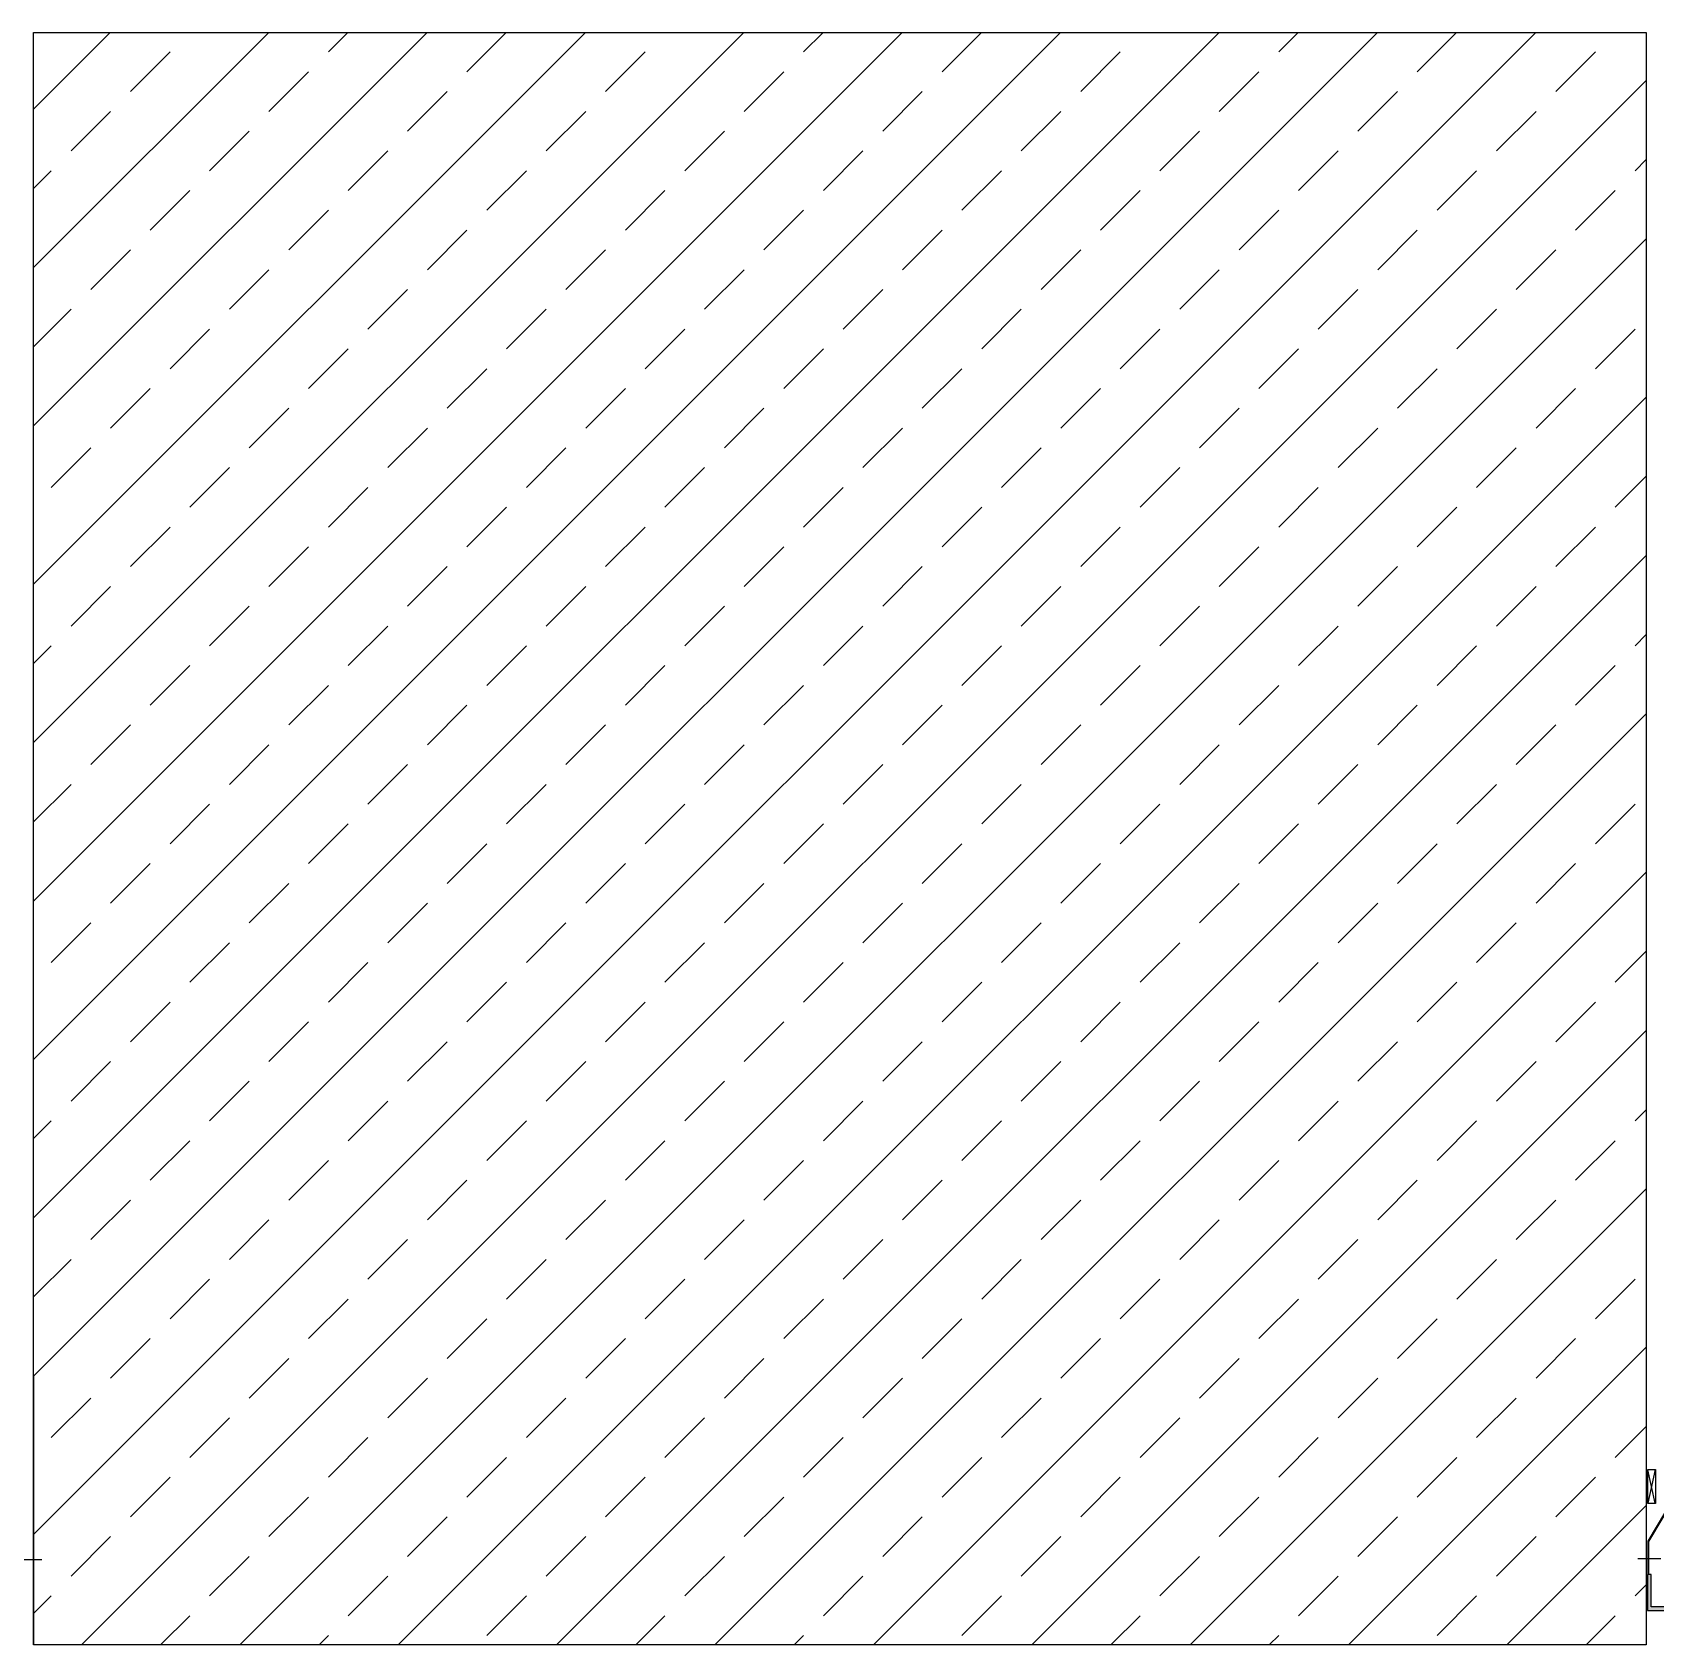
# Model space of a CAD drawing. Header units: millimetres. Extents: x 809 to 8159, y 33 to 4533.
# Drawn here: x 3916.8 to 4007.3, y 3465.3 to 3555.3 of the extents above; entities that cross this region are included whole.
import ezdxf

# ---------------------------------------------------------------- set-up
doc = ezdxf.new("R2010")
doc.units = ezdxf.units.MM
doc.linetypes.add('DASHED', pattern=[19.05, 12.7, -6.35])
doc.linetypes.add('HIDDEN', pattern=[0.375, 0.25, -0.125])
for name, color, linetype, lineweight in [('B.A.TARAMA', 124, 'DASHED', 15), ('BETONARME', 3, 'Continuous', 25), ('TEZGAH', 7, 'Continuous', 0)]:
    doc.layers.add(name, color=color, linetype=linetype, lineweight=lineweight)
doc.layers.add('GORUNUS-TARAMA', color=11, linetype='Continuous')

# ---------------------------------------------------------------- blocks, each defined once
blk = doc.blocks.new('trthrttrtrthrth')
at = {"layer": 'B.A.TARAMA'}
h = blk.add_hatch(dxfattribs=at)
h.set_pattern_fill('ANSI33', color=256, scale=25, style=0, pattern_type=0)
h.set_pattern_definition([(45, (32415.317, -18322.9636), (-4.419417, 4.419417), []), (45, (32419.736, -18322.9636), (-4.419417, 4.419417), [3.125, -1.5625])])
h.paths.add_polyline_path([(35872.556, -15035.926), (35962.556, -15035.926), (35962.556, -15125.926), (35872.556, -15125.926)], flags=0)
at = {"layer": 'BETONARME', "elevation": 0}
blk.add_lwpolyline([(35872.556, -15035.926), (35962.556, -15035.926), (35962.556, -15125.926), (35872.556, -15125.926)], close=True, dxfattribs=at)
blk = doc.blocks.new('ajsdfxcvzx')
h = blk.add_hatch(color=256)
h.paths.add_polyline_path([(35962.935, -5121.338, -0.043435), (35962.901, -5121.189), (35962.935, -5121.189)])
h.paths.add_polyline_path([(35962.935, -5120.489), (35962.885, -5120.489), (35962.885, -5120.132), (35962.946, -5120.028), (35962.989, -5120.054), (35962.935, -5120.146)])
for points in [[(35962.935, -5121.689), (35962.885, -5121.689), (35962.885, -5121.189), (35962.901, -5121.189, 0.043435), (35962.935, -5121.338)], [(35962.857, -5123.996), (35965.857, -5123.996), (35965.857, -5123.796), (35963.057, -5123.796), (35963.057, -5121.996), (35962.857, -5121.996)]]:
    blk.add_hatch(color=256).paths.add_polyline_path(points)
for p, q in [((35962.885, -5120.132), (35965.534, -5115.68)), ((35962.935, -5120.146), (35965.562, -5115.73)), ((35963.287, -5116.14), (35962.878, -5118.021)), ((35963.287, -5118.021), (35962.878, -5116.154)), ((35962.885, -5121.954), (35962.885, -5120.132)), ((35962.935, -5121.954), (35962.935, -5120.146)), ((35962.989, -5120.054), (35962.946, -5120.028)), ((35871.979, -5121.165), (35873.249, -5121.165)), ((35963.59, -5121.128), (35962.321, -5121.128)), ((35962.935, -5120.489), (35962.885, -5120.489)), ((35962.935, -5121.189), (35962.885, -5121.189)), ((35962.935, -5121.689), (35962.885, -5121.689)), ((35962.935, -5121.954), (35962.885, -5121.954))]:
    blk.add_line(p, q)
at = {"const_width": 0.1, "elevation": 0}
blk.add_lwpolyline([(35872.785, -5125.91), (35872.785, -5110.915)], dxfattribs=at)
for points in [[(35963.301, -5118.035), (35962.878, -5118.035), (35962.878, -5116.14), (35963.301, -5116.14)], [(35962.857, -5123.996), (35965.857, -5123.996), (35965.857, -5123.796), (35963.057, -5123.796), (35963.057, -5121.996), (35962.857, -5121.996)]]:
    blk.add_lwpolyline(points, close=True)

msp = doc.modelspace()

# ---------------------------------------------------------------- block references
at = {"layer": 'GORUNUS-TARAMA'}
msp.add_blockref('ajsdfxcvzx', (-31955.956, 8591.274), dxfattribs=at)
at = {"layer": 'TEZGAH', "color": 0, "linetype": 'HIDDEN', "lineweight": -2, "ltscale": 35}
msp.add_blockref('trthrttrtrthrth', (-31955.727, 18591.274), dxfattribs=at)

doc.saveas('drawing.dxf')
